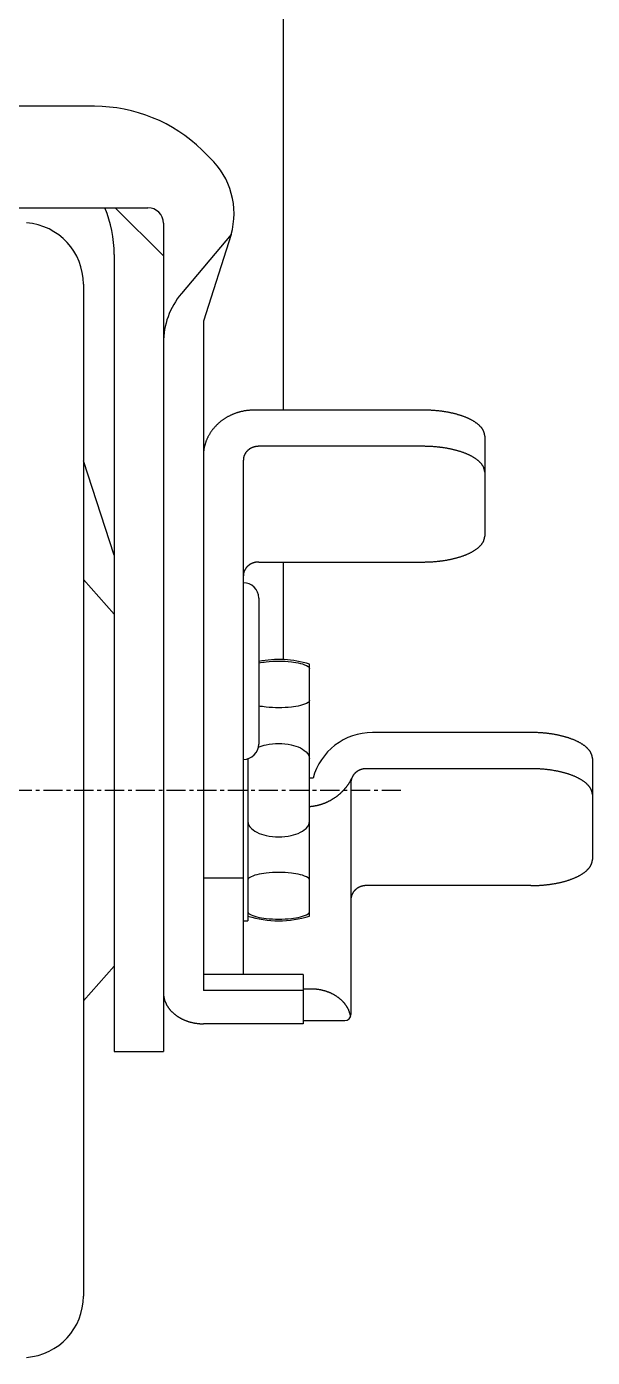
# Model space of a CAD drawing. Extents: x -2578 to -2312, y -759 to -302.
# Drawn here: x -2521.3 to -2484.5, y -587.1 to -500.5 of the extents above; entities that cross this region are included whole.
import ezdxf

# ---------------------------------------------------------------- set-up
doc = ezdxf.new("R2010")
doc.units = 0
doc.linetypes.add('CENTER', pattern=[2, 1.25, -0.25, 0.25, -0.25])
doc.layers.get('0').update_dxf_attribs({"linetype": 'CONTINUOUS'})
doc.layers.add('CENTER', color=1, linetype='CENTER')

msp = doc.modelspace()

# ---------------------------------------------------------------- linework, layer by layer
at = {"color": 7, "linetype": 'CONTINUOUS'}
for p, q in [((-2504.632, -499.369), (-2504.632, -525.498)), ((-2516.907, -505.729), (-2522.442, -505.729)), ((-2509.917, -508.577), (-2509.39, -509.093)), ((-2546.332, -512.329), (-2513.432, -512.329)), ((-2512.432, -515.46), (-2515.563, -512.329)), ((-2512.432, -513.329), (-2512.432, -567.229)), ((-2508.024, -514.075), (-2511.256, -517.914)), ((-2508.024, -514.075), (-2509.832, -519.716)), ((-2515.632, -515.369), (-2515.632, -567.229)), ((-2517.632, -517.304), (-2517.632, -583.154)), ((-2509.832, -519.716), (-2509.832, -563.273)), ((-2495.532, -525.498), (-2506.532, -525.498)), ((-2491.532, -527.189), (-2491.532, -533.693)), ((-2495.532, -527.855), (-2506.232, -527.855)), ((-2515.632, -534.948), (-2517.632, -528.809)), ((-2507.232, -528.761), (-2507.232, -562.229)), ((-2506.232, -535.384), (-2495.532, -535.384)), ((-2504.632, -535.384), (-2504.632, -541.735)), ((-2517.632, -536.529), (-2515.632, -538.779)), ((-2506.232, -537.729), (-2506.232, -547.229)), ((-2502.932, -558.429), (-2502.932, -542.029)), ((-2488.532, -546.477), (-2498.832, -546.477)), ((-2484.532, -548.167), (-2484.532, -554.75)), ((-2506.932, -548.183), (-2506.932, -558.729)), ((-2488.532, -548.833), (-2499.232, -548.833)), ((-2502.699, -549.453), (-2502.932, -549.453)), ((-2500.232, -549.739), (-2500.232, -564.829)), ((-2509.832, -555.939), (-2507.232, -555.939)), ((-2488.532, -556.44), (-2499.232, -556.44)), ((-2507.232, -558.729), (-2506.932, -558.729)), ((-2517.632, -563.929), (-2515.632, -561.679)), ((-2503.332, -562.229), (-2509.832, -562.229)), ((-2503.332, -562.229), (-2503.332, -565.433)), ((-2503.332, -563.273), (-2509.832, -563.273)), ((-2502.832, -563.17), (-2503.332, -563.17)), ((-2503.332, -565.433), (-2509.832, -565.433)), ((-2503.332, -565.229), (-2500.632, -565.229)), ((-2515.632, -567.229), (-2512.432, -567.229))]:
    msp.add_line(p, q, dxfattribs=at)
for points in [[(-2506.232, -541.953, -0.028148), (-2505.755, -541.877, -0.025435), (-2504.932, -541.835, -0.025435), (-2504.108, -541.877, -0.034987), (-2503.518, -541.98, -0.0739), (-2503.012, -542.187, -0.264449), (-2502.932, -542.328)], [(-2502.932, -544.377, -0.264449), (-2503.012, -544.518, -0.0739), (-2503.518, -544.725, -0.034987), (-2504.108, -544.828, -0.025435), (-2504.932, -544.87, -0.025435), (-2505.755, -544.828, -0.028148), (-2506.232, -544.752, -0.028148)], [(-2506.254, -547.44, -0.054071), (-2505.741, -547.276, -0.050387), (-2504.932, -547.195, -0.050387), (-2504.122, -547.276, -0.064221), (-2503.518, -547.483, -0.103862), (-2503.053, -547.847, -0.176531), (-2502.932, -548.18)], [(-2506.932, -552.277, 0.176531), (-2506.811, -552.61, 0.103862), (-2506.346, -552.974, 0.064221), (-2505.741, -553.181, 0.050387), (-2504.932, -553.263, 0.050387), (-2504.122, -553.181, 0.064221), (-2503.518, -552.974, 0.103862), (-2503.053, -552.61, 0.176531), (-2502.932, -552.277, 0.176531)], [(-2502.932, -556.081, 0.264449), (-2503.012, -555.94, 0.0739), (-2503.518, -555.732, 0.034987), (-2504.108, -555.63, 0.025435), (-2504.932, -555.588, 0.025435), (-2505.755, -555.63, 0.034987), (-2506.346, -555.732, 0.0739), (-2506.852, -555.94, 0.264449), (-2506.932, -556.081, 0.264449)], [(-2506.932, -558.129, 0.264449), (-2506.852, -558.27, 0.0739), (-2506.346, -558.478, 0.034987), (-2505.755, -558.58, 0.025435), (-2504.932, -558.622, 0.025435), (-2504.108, -558.58, 0.034987), (-2503.518, -558.478, 0.0739), (-2503.012, -558.27, 0.264449), (-2502.932, -558.129, 0.264449)]]:
    msp.add_lwpolyline(points, format="xyb", dxfattribs=at)
for points in [[(-2506.53, -525.498, 0), (-2506.57, -525.499, 0), (-2506.61, -525.499, 0), (-2506.65, -525.5, 0), (-2506.69, -525.502, 0), (-2506.73, -525.504, 0), (-2506.77, -525.506, 0), (-2506.81, -525.509, 0), (-2506.86, -525.513, 0), (-2506.9, -525.517, 0), (-2506.94, -525.521, 0), (-2506.98, -525.525, 0), (-2507.02, -525.531, 0), (-2507.06, -525.536, 0), (-2507.1, -525.542, 0), (-2507.14, -525.549, 0), (-2507.18, -525.556, 0), (-2507.22, -525.563, 0), (-2507.25, -525.571, 0), (-2507.29, -525.579, 0), (-2507.33, -525.588, 0), (-2507.37, -525.597, 0), (-2507.41, -525.607, 0), (-2507.45, -525.617, 0), (-2507.49, -525.627, 0), (-2507.53, -525.638, 0), (-2507.57, -525.649, 0), (-2507.61, -525.661, 0), (-2507.64, -525.673, 0), (-2507.68, -525.686, 0), (-2507.72, -525.699, 0), (-2507.76, -525.712, 0), (-2507.79, -525.726, 0), (-2507.83, -525.74, 0), (-2507.87, -525.755, 0), (-2507.91, -525.77, 0), (-2507.94, -525.785, 0), (-2507.98, -525.801, 0), (-2508.02, -525.818, 0), (-2508.05, -525.834, 0), (-2508.09, -525.851, 0), (-2508.12, -525.869, 0), (-2508.16, -525.887, 0), (-2508.19, -525.905, 0), (-2508.23, -525.924, 0), (-2508.26, -525.943, 0), (-2508.3, -525.962, 0), (-2508.33, -525.982, 0), (-2508.37, -526.002, 0), (-2508.4, -526.023, 0), (-2508.43, -526.044, 0), (-2508.46, -526.065, 0), (-2508.5, -526.087, 0), (-2508.53, -526.109, 0), (-2508.56, -526.131, 0), (-2508.59, -526.154, 0), (-2508.63, -526.177, 0), (-2508.66, -526.201, 0), (-2508.69, -526.224, 0), (-2508.72, -526.249, 0), (-2508.75, -526.273, 0), (-2508.78, -526.298, 0), (-2508.81, -526.323, 0), (-2508.84, -526.348, 0), (-2508.87, -526.374, 0), (-2508.89, -526.4, 0), (-2508.92, -526.427, 0), (-2508.95, -526.454, 0), (-2508.98, -526.481, 0), (-2509, -526.508, 0), (-2509.03, -526.536, 0), (-2509.06, -526.564, 0), (-2509.08, -526.592, 0), (-2509.11, -526.62, 0), (-2509.13, -526.649, 0), (-2509.16, -526.678, 0), (-2509.18, -526.707, 0), (-2509.21, -526.737, 0), (-2509.23, -526.767, 0), (-2509.25, -526.797, 0), (-2509.28, -526.827, 0), (-2509.3, -526.858, 0), (-2509.32, -526.889, 0), (-2509.34, -526.92, 0), (-2509.36, -526.952, 0), (-2509.38, -526.983, 0), (-2509.4, -527.015, 0), (-2509.42, -527.047, 0), (-2509.44, -527.079, 0), (-2509.46, -527.112, 0), (-2509.48, -527.144, 0), (-2509.5, -527.177, 0), (-2509.51, -527.21, 0), (-2509.53, -527.244, 0), (-2509.55, -527.277, 0), (-2509.56, -527.311, 0), (-2509.58, -527.345, 0), (-2509.6, -527.379, 0), (-2509.61, -527.413, 0), (-2509.63, -527.447, 0), (-2509.64, -527.482, 0), (-2509.65, -527.516, 0), (-2509.67, -527.551, 0), (-2509.68, -527.586, 0), (-2509.69, -527.621, 0), (-2509.7, -527.656, 0), (-2509.71, -527.691, 0), (-2509.72, -527.727, 0), (-2509.73, -527.762, 0), (-2509.74, -527.798, 0), (-2509.75, -527.834, 0), (-2509.76, -527.87, 0), (-2509.77, -527.906, 0), (-2509.78, -527.942, 0), (-2509.78, -527.978, 0), (-2509.79, -528.014, 0), (-2509.8, -528.05, 0), (-2509.8, -528.087, 0), (-2509.81, -528.123, 0), (-2509.81, -528.159, 0), (-2509.82, -528.196, 0), (-2509.82, -528.232, 0), (-2509.82, -528.269, 0), (-2509.83, -528.306, 0), (-2509.83, -528.342, 0), (-2509.83, -528.379, 0), (-2509.83, -528.416, 0), (-2509.83, -528.452, 0), (-2509.83, -528.489, 0)], [(-2491.53, -527.189, 0), (-2491.53, -527.168, 0), (-2491.53, -527.147, 0), (-2491.53, -527.127, 0), (-2491.54, -527.106, 0), (-2491.54, -527.085, 0), (-2491.54, -527.064, 0), (-2491.55, -527.044, 0), (-2491.55, -527.023, 0), (-2491.56, -527.002, 0), (-2491.56, -526.982, 0), (-2491.57, -526.961, 0), (-2491.58, -526.941, 0), (-2491.58, -526.92, 0), (-2491.59, -526.9, 0), (-2491.6, -526.879, 0), (-2491.61, -526.859, 0), (-2491.62, -526.839, 0), (-2491.63, -526.818, 0), (-2491.64, -526.798, 0), (-2491.65, -526.778, 0), (-2491.66, -526.758, 0), (-2491.68, -526.738, 0), (-2491.69, -526.718, 0), (-2491.7, -526.698, 0), (-2491.72, -526.678, 0), (-2491.73, -526.658, 0), (-2491.75, -526.639, 0), (-2491.77, -526.619, 0), (-2491.78, -526.6, 0), (-2491.8, -526.58, 0), (-2491.82, -526.561, 0), (-2491.84, -526.542, 0), (-2491.86, -526.523, 0), (-2491.87, -526.504, 0), (-2491.9, -526.485, 0), (-2491.92, -526.466, 0), (-2491.94, -526.447, 0), (-2491.96, -526.429, 0), (-2491.98, -526.41, 0), (-2492, -526.392, 0), (-2492.03, -526.374, 0), (-2492.05, -526.356, 0), (-2492.08, -526.338, 0), (-2492.1, -526.32, 0), (-2492.13, -526.302, 0), (-2492.15, -526.284, 0), (-2492.18, -526.267, 0), (-2492.21, -526.25, 0), (-2492.23, -526.232, 0), (-2492.26, -526.215, 0), (-2492.29, -526.198, 0), (-2492.32, -526.182, 0), (-2492.35, -526.165, 0), (-2492.38, -526.149, 0), (-2492.41, -526.132, 0), (-2492.44, -526.116, 0), (-2492.47, -526.1, 0), (-2492.5, -526.085, 0), (-2492.54, -526.069, 0), (-2492.57, -526.054, 0), (-2492.6, -526.038, 0), (-2492.63, -526.023, 0), (-2492.67, -526.008, 0), (-2492.7, -525.993, 0), (-2492.74, -525.979, 0), (-2492.77, -525.964, 0), (-2492.81, -525.95, 0), (-2492.85, -525.936, 0), (-2492.88, -525.922, 0), (-2492.92, -525.909, 0), (-2492.96, -525.895, 0), (-2492.99, -525.882, 0), (-2493.03, -525.869, 0), (-2493.07, -525.856, 0), (-2493.11, -525.843, 0), (-2493.15, -525.831, 0), (-2493.19, -525.819, 0), (-2493.23, -525.807, 0), (-2493.27, -525.795, 0), (-2493.31, -525.783, 0), (-2493.35, -525.772, 0), (-2493.39, -525.761, 0), (-2493.43, -525.75, 0), (-2493.48, -525.739, 0), (-2493.52, -525.728, 0), (-2493.56, -525.718, 0), (-2493.6, -525.708, 0), (-2493.65, -525.698, 0), (-2493.69, -525.688, 0), (-2493.73, -525.679, 0), (-2493.78, -525.67, 0), (-2493.82, -525.661, 0), (-2493.87, -525.652, 0), (-2493.91, -525.643, 0), (-2493.96, -525.635, 0), (-2494, -525.627, 0), (-2494.05, -525.619, 0), (-2494.09, -525.612, 0), (-2494.14, -525.604, 0), (-2494.18, -525.597, 0), (-2494.23, -525.59, 0), (-2494.28, -525.584, 0), (-2494.32, -525.577, 0), (-2494.37, -525.571, 0), (-2494.42, -525.565, 0), (-2494.46, -525.56, 0), (-2494.51, -525.554, 0), (-2494.56, -525.549, 0), (-2494.61, -525.544, 0), (-2494.66, -525.539, 0), (-2494.7, -525.535, 0), (-2494.75, -525.531, 0), (-2494.8, -525.527, 0), (-2494.85, -525.523, 0), (-2494.9, -525.52, 0), (-2494.94, -525.517, 0), (-2494.99, -525.514, 0), (-2495.04, -525.511, 0), (-2495.09, -525.509, 0), (-2495.14, -525.506, 0), (-2495.19, -525.505, 0), (-2495.24, -525.503, 0), (-2495.29, -525.501, 0), (-2495.34, -525.5, 0), (-2495.38, -525.499, 0), (-2495.43, -525.499, 0), (-2495.48, -525.498, 0), (-2495.53, -525.498, 0)], [(-2506.23, -527.855, 0), (-2506.24, -527.855, 0), (-2506.26, -527.855, 0), (-2506.27, -527.855, 0), (-2506.28, -527.856, 0), (-2506.29, -527.856, 0), (-2506.31, -527.857, 0), (-2506.32, -527.858, 0), (-2506.33, -527.859, 0), (-2506.34, -527.86, 0), (-2506.35, -527.862, 0), (-2506.37, -527.863, 0), (-2506.38, -527.864, 0), (-2506.39, -527.866, 0), (-2506.4, -527.868, 0), (-2506.41, -527.87, 0), (-2506.43, -527.872, 0), (-2506.44, -527.874, 0), (-2506.45, -527.877, 0), (-2506.46, -527.879, 0), (-2506.47, -527.882, 0), (-2506.49, -527.885, 0), (-2506.5, -527.888, 0), (-2506.51, -527.891, 0), (-2506.52, -527.894, 0), (-2506.53, -527.897, 0), (-2506.55, -527.9, 0), (-2506.56, -527.904, 0), (-2506.57, -527.908, 0), (-2506.58, -527.911, 0), (-2506.59, -527.915, 0), (-2506.6, -527.919, 0), (-2506.61, -527.924, 0), (-2506.63, -527.928, 0), (-2506.64, -527.932, 0), (-2506.65, -527.937, 0), (-2506.66, -527.942, 0), (-2506.67, -527.947, 0), (-2506.68, -527.951, 0), (-2506.69, -527.957, 0), (-2506.7, -527.962, 0), (-2506.71, -527.967, 0), (-2506.72, -527.972, 0), (-2506.74, -527.978, 0), (-2506.75, -527.984, 0), (-2506.76, -527.989, 0), (-2506.77, -527.995, 0), (-2506.78, -528.001, 0), (-2506.79, -528.007, 0), (-2506.8, -528.014, 0), (-2506.81, -528.02, 0), (-2506.82, -528.026, 0), (-2506.83, -528.033, 0), (-2506.84, -528.04, 0), (-2506.85, -528.047, 0), (-2506.86, -528.053, 0), (-2506.87, -528.06, 0), (-2506.88, -528.068, 0), (-2506.88, -528.075, 0), (-2506.89, -528.082, 0), (-2506.9, -528.089, 0), (-2506.91, -528.097, 0), (-2506.92, -528.105, 0), (-2506.93, -528.112, 0), (-2506.94, -528.12, 0), (-2506.95, -528.128, 0), (-2506.96, -528.136, 0), (-2506.96, -528.144, 0), (-2506.97, -528.152, 0), (-2506.98, -528.161, 0), (-2506.99, -528.169, 0), (-2507, -528.177, 0), (-2507, -528.186, 0), (-2507.01, -528.195, 0), (-2507.02, -528.203, 0), (-2507.03, -528.212, 0), (-2507.04, -528.221, 0), (-2507.04, -528.23, 0), (-2507.05, -528.239, 0), (-2507.06, -528.248, 0), (-2507.06, -528.257, 0), (-2507.07, -528.267, 0), (-2507.08, -528.276, 0), (-2507.08, -528.286, 0), (-2507.09, -528.295, 0), (-2507.1, -528.305, 0), (-2507.1, -528.314, 0), (-2507.11, -528.324, 0), (-2507.11, -528.334, 0), (-2507.12, -528.344, 0), (-2507.13, -528.354, 0), (-2507.13, -528.363, 0), (-2507.14, -528.373, 0), (-2507.14, -528.384, 0), (-2507.15, -528.394, 0), (-2507.15, -528.404, 0), (-2507.16, -528.414, 0), (-2507.16, -528.424, 0), (-2507.16, -528.435, 0), (-2507.17, -528.445, 0), (-2507.17, -528.456, 0), (-2507.18, -528.466, 0), (-2507.18, -528.477, 0), (-2507.19, -528.487, 0), (-2507.19, -528.498, 0), (-2507.19, -528.509, 0), (-2507.2, -528.519, 0), (-2507.2, -528.53, 0), (-2507.2, -528.541, 0), (-2507.2, -528.552, 0), (-2507.21, -528.562, 0), (-2507.21, -528.573, 0), (-2507.21, -528.584, 0), (-2507.21, -528.595, 0), (-2507.22, -528.606, 0), (-2507.22, -528.617, 0), (-2507.22, -528.628, 0), (-2507.22, -528.639, 0), (-2507.22, -528.65, 0), (-2507.23, -528.661, 0), (-2507.23, -528.672, 0), (-2507.23, -528.683, 0), (-2507.23, -528.694, 0), (-2507.23, -528.705, 0), (-2507.23, -528.717, 0), (-2507.23, -528.728, 0), (-2507.23, -528.739, 0), (-2507.23, -528.75, 0), (-2507.23, -528.761, 0)], [(-2491.53, -529.545, 0), (-2491.53, -529.524, 0), (-2491.53, -529.504, 0), (-2491.53, -529.483, 0), (-2491.54, -529.462, 0), (-2491.54, -529.442, 0), (-2491.54, -529.421, 0), (-2491.55, -529.4, 0), (-2491.55, -529.379, 0), (-2491.56, -529.359, 0), (-2491.56, -529.338, 0), (-2491.57, -529.318, 0), (-2491.58, -529.297, 0), (-2491.58, -529.277, 0), (-2491.59, -529.256, 0), (-2491.6, -529.236, 0), (-2491.61, -529.215, 0), (-2491.62, -529.195, 0), (-2491.63, -529.175, 0), (-2491.64, -529.155, 0), (-2491.65, -529.134, 0), (-2491.66, -529.114, 0), (-2491.68, -529.094, 0), (-2491.69, -529.074, 0), (-2491.7, -529.054, 0), (-2491.72, -529.035, 0), (-2491.73, -529.015, 0), (-2491.75, -528.995, 0), (-2491.77, -528.976, 0), (-2491.78, -528.956, 0), (-2491.8, -528.937, 0), (-2491.82, -528.917, 0), (-2491.84, -528.898, 0), (-2491.86, -528.879, 0), (-2491.87, -528.86, 0), (-2491.9, -528.841, 0), (-2491.92, -528.822, 0), (-2491.94, -528.804, 0), (-2491.96, -528.785, 0), (-2491.98, -528.767, 0), (-2492, -528.748, 0), (-2492.03, -528.73, 0), (-2492.05, -528.712, 0), (-2492.08, -528.694, 0), (-2492.1, -528.676, 0), (-2492.13, -528.658, 0), (-2492.15, -528.641, 0), (-2492.18, -528.623, 0), (-2492.21, -528.606, 0), (-2492.23, -528.589, 0), (-2492.26, -528.572, 0), (-2492.29, -528.555, 0), (-2492.32, -528.538, 0), (-2492.35, -528.522, 0), (-2492.38, -528.505, 0), (-2492.41, -528.489, 0), (-2492.44, -528.473, 0), (-2492.47, -528.457, 0), (-2492.5, -528.441, 0), (-2492.54, -528.425, 0), (-2492.57, -528.41, 0), (-2492.6, -528.395, 0), (-2492.63, -528.38, 0), (-2492.67, -528.365, 0), (-2492.7, -528.35, 0), (-2492.74, -528.335, 0), (-2492.77, -528.321, 0), (-2492.81, -528.307, 0), (-2492.85, -528.293, 0), (-2492.88, -528.279, 0), (-2492.92, -528.265, 0), (-2492.96, -528.252, 0), (-2492.99, -528.238, 0), (-2493.03, -528.225, 0), (-2493.07, -528.212, 0), (-2493.11, -528.2, 0), (-2493.15, -528.187, 0), (-2493.19, -528.175, 0), (-2493.23, -528.163, 0), (-2493.27, -528.151, 0), (-2493.31, -528.14, 0), (-2493.35, -528.128, 0), (-2493.39, -528.117, 0), (-2493.43, -528.106, 0), (-2493.48, -528.095, 0), (-2493.52, -528.085, 0), (-2493.56, -528.074, 0), (-2493.6, -528.064, 0), (-2493.65, -528.054, 0), (-2493.69, -528.045, 0), (-2493.73, -528.035, 0), (-2493.78, -528.026, 0), (-2493.82, -528.017, 0), (-2493.87, -528.008, 0), (-2493.91, -528, 0), (-2493.96, -527.991, 0), (-2494, -527.983, 0), (-2494.05, -527.976, 0), (-2494.09, -527.968, 0), (-2494.14, -527.961, 0), (-2494.18, -527.954, 0), (-2494.23, -527.947, 0), (-2494.28, -527.94, 0), (-2494.32, -527.934, 0), (-2494.37, -527.927, 0), (-2494.42, -527.922, 0), (-2494.46, -527.916, 0), (-2494.51, -527.911, 0), (-2494.56, -527.905, 0), (-2494.61, -527.9, 0), (-2494.66, -527.896, 0), (-2494.7, -527.891, 0), (-2494.75, -527.887, 0), (-2494.8, -527.883, 0), (-2494.85, -527.88, 0), (-2494.9, -527.876, 0), (-2494.94, -527.873, 0), (-2494.99, -527.87, 0), (-2495.04, -527.867, 0), (-2495.09, -527.865, 0), (-2495.14, -527.863, 0), (-2495.19, -527.861, 0), (-2495.24, -527.859, 0), (-2495.29, -527.858, 0), (-2495.34, -527.857, 0), (-2495.38, -527.856, 0), (-2495.43, -527.855, 0), (-2495.48, -527.855, 0), (-2495.53, -527.855, 0)], [(-2495.53, -535.384, 0), (-2495.48, -535.383, 0), (-2495.43, -535.383, 0), (-2495.38, -535.382, 0), (-2495.34, -535.382, 0), (-2495.29, -535.38, 0), (-2495.24, -535.379, 0), (-2495.19, -535.377, 0), (-2495.14, -535.375, 0), (-2495.09, -535.373, 0), (-2495.04, -535.371, 0), (-2494.99, -535.368, 0), (-2494.94, -535.365, 0), (-2494.9, -535.362, 0), (-2494.85, -535.359, 0), (-2494.8, -535.355, 0), (-2494.75, -535.351, 0), (-2494.7, -535.347, 0), (-2494.66, -535.342, 0), (-2494.61, -535.338, 0), (-2494.56, -535.333, 0), (-2494.51, -535.328, 0), (-2494.46, -535.322, 0), (-2494.42, -535.317, 0), (-2494.37, -535.311, 0), (-2494.32, -535.305, 0), (-2494.28, -535.298, 0), (-2494.23, -535.292, 0), (-2494.18, -535.285, 0), (-2494.14, -535.278, 0), (-2494.09, -535.27, 0), (-2494.05, -535.263, 0), (-2494, -535.255, 0), (-2493.96, -535.247, 0), (-2493.91, -535.239, 0), (-2493.87, -535.23, 0), (-2493.82, -535.221, 0), (-2493.78, -535.212, 0), (-2493.73, -535.203, 0), (-2493.69, -535.194, 0), (-2493.65, -535.184, 0), (-2493.6, -535.174, 0), (-2493.56, -535.164, 0), (-2493.52, -535.154, 0), (-2493.48, -535.143, 0), (-2493.43, -535.132, 0), (-2493.39, -535.121, 0), (-2493.35, -535.11, 0), (-2493.31, -535.099, 0), (-2493.27, -535.087, 0), (-2493.23, -535.075, 0), (-2493.19, -535.063, 0), (-2493.15, -535.051, 0), (-2493.11, -535.038, 0), (-2493.07, -535.026, 0), (-2493.03, -535.013, 0), (-2492.99, -535, 0), (-2492.96, -534.987, 0), (-2492.92, -534.973, 0), (-2492.88, -534.959, 0), (-2492.85, -534.946, 0), (-2492.81, -534.932, 0), (-2492.77, -534.917, 0), (-2492.74, -534.903, 0), (-2492.7, -534.888, 0), (-2492.67, -534.874, 0), (-2492.63, -534.859, 0), (-2492.6, -534.844, 0), (-2492.57, -534.828, 0), (-2492.54, -534.813, 0), (-2492.5, -534.797, 0), (-2492.47, -534.781, 0), (-2492.44, -534.765, 0), (-2492.41, -534.749, 0), (-2492.38, -534.733, 0), (-2492.35, -534.717, 0), (-2492.32, -534.7, 0), (-2492.29, -534.683, 0), (-2492.26, -534.666, 0), (-2492.23, -534.649, 0), (-2492.21, -534.632, 0), (-2492.18, -534.615, 0), (-2492.15, -534.597, 0), (-2492.13, -534.58, 0), (-2492.1, -534.562, 0), (-2492.08, -534.544, 0), (-2492.05, -534.526, 0), (-2492.03, -534.508, 0), (-2492, -534.49, 0), (-2491.98, -534.472, 0), (-2491.96, -534.453, 0), (-2491.94, -534.435, 0), (-2491.92, -534.416, 0), (-2491.9, -534.397, 0), (-2491.87, -534.378, 0), (-2491.86, -534.359, 0), (-2491.84, -534.34, 0), (-2491.82, -534.321, 0), (-2491.8, -534.301, 0), (-2491.78, -534.282, 0), (-2491.77, -534.263, 0), (-2491.75, -534.243, 0), (-2491.73, -534.223, 0), (-2491.72, -534.204, 0), (-2491.7, -534.184, 0), (-2491.69, -534.164, 0), (-2491.68, -534.144, 0), (-2491.66, -534.124, 0), (-2491.65, -534.104, 0), (-2491.64, -534.084, 0), (-2491.63, -534.063, 0), (-2491.62, -534.043, 0), (-2491.61, -534.023, 0), (-2491.6, -534.002, 0), (-2491.59, -533.982, 0), (-2491.58, -533.962, 0), (-2491.58, -533.941, 0), (-2491.57, -533.921, 0), (-2491.56, -533.9, 0), (-2491.56, -533.879, 0), (-2491.55, -533.859, 0), (-2491.55, -533.838, 0), (-2491.54, -533.817, 0), (-2491.54, -533.797, 0), (-2491.54, -533.776, 0), (-2491.53, -533.755, 0), (-2491.53, -533.735, 0), (-2491.53, -533.714, 0), (-2491.53, -533.693, 0)], [(-2506.23, -535.384, 0), (-2506.24, -535.384, 0), (-2506.26, -535.384, 0), (-2506.27, -535.384, 0), (-2506.28, -535.385, 0), (-2506.29, -535.385, 0), (-2506.31, -535.386, 0), (-2506.32, -535.387, 0), (-2506.33, -535.388, 0), (-2506.34, -535.389, 0), (-2506.35, -535.39, 0), (-2506.37, -535.392, 0), (-2506.38, -535.393, 0), (-2506.39, -535.395, 0), (-2506.4, -535.397, 0), (-2506.41, -535.399, 0), (-2506.43, -535.401, 0), (-2506.44, -535.403, 0), (-2506.45, -535.406, 0), (-2506.46, -535.408, 0), (-2506.47, -535.411, 0), (-2506.49, -535.413, 0), (-2506.5, -535.416, 0), (-2506.51, -535.419, 0), (-2506.52, -535.423, 0), (-2506.53, -535.426, 0), (-2506.55, -535.429, 0), (-2506.56, -535.433, 0), (-2506.57, -535.437, 0), (-2506.58, -535.44, 0), (-2506.59, -535.444, 0), (-2506.6, -535.448, 0), (-2506.61, -535.453, 0), (-2506.63, -535.457, 0), (-2506.64, -535.461, 0), (-2506.65, -535.466, 0), (-2506.66, -535.471, 0), (-2506.67, -535.475, 0), (-2506.68, -535.48, 0), (-2506.69, -535.485, 0), (-2506.7, -535.491, 0), (-2506.71, -535.496, 0), (-2506.72, -535.501, 0), (-2506.74, -535.507, 0), (-2506.75, -535.512, 0), (-2506.76, -535.518, 0), (-2506.77, -535.524, 0), (-2506.78, -535.53, 0), (-2506.79, -535.536, 0), (-2506.8, -535.543, 0), (-2506.81, -535.549, 0), (-2506.82, -535.555, 0), (-2506.83, -535.562, 0), (-2506.84, -535.569, 0), (-2506.85, -535.575, 0), (-2506.86, -535.582, 0), (-2506.87, -535.589, 0), (-2506.88, -535.596, 0), (-2506.88, -535.604, 0), (-2506.89, -535.611, 0), (-2506.9, -535.618, 0), (-2506.91, -535.626, 0), (-2506.92, -535.633, 0), (-2506.93, -535.641, 0), (-2506.94, -535.649, 0), (-2506.95, -535.657, 0), (-2506.96, -535.665, 0), (-2506.96, -535.673, 0), (-2506.97, -535.681, 0), (-2506.98, -535.689, 0), (-2506.99, -535.698, 0), (-2507, -535.706, 0), (-2507, -535.715, 0), (-2507.01, -535.724, 0), (-2507.02, -535.732, 0), (-2507.03, -535.741, 0), (-2507.04, -535.75, 0), (-2507.04, -535.759, 0), (-2507.05, -535.768, 0), (-2507.06, -535.777, 0), (-2507.06, -535.786, 0), (-2507.07, -535.796, 0), (-2507.08, -535.805, 0), (-2507.08, -535.814, 0), (-2507.09, -535.824, 0), (-2507.1, -535.833, 0), (-2507.1, -535.843, 0), (-2507.11, -535.853, 0), (-2507.11, -535.863, 0), (-2507.12, -535.872, 0), (-2507.13, -535.882, 0), (-2507.13, -535.892, 0), (-2507.14, -535.902, 0), (-2507.14, -535.912, 0), (-2507.15, -535.923, 0), (-2507.15, -535.933, 0), (-2507.16, -535.943, 0), (-2507.16, -535.953, 0), (-2507.16, -535.964, 0), (-2507.17, -535.974, 0), (-2507.17, -535.985, 0), (-2507.18, -535.995, 0), (-2507.18, -536.006, 0), (-2507.19, -536.016, 0), (-2507.19, -536.027, 0), (-2507.19, -536.037, 0), (-2507.2, -536.048, 0), (-2507.2, -536.059, 0), (-2507.2, -536.07, 0), (-2507.2, -536.08, 0), (-2507.21, -536.091, 0), (-2507.21, -536.102, 0), (-2507.21, -536.113, 0), (-2507.21, -536.124, 0), (-2507.22, -536.135, 0), (-2507.22, -536.146, 0), (-2507.22, -536.157, 0), (-2507.22, -536.168, 0), (-2507.22, -536.179, 0), (-2507.23, -536.19, 0), (-2507.23, -536.201, 0), (-2507.23, -536.212, 0), (-2507.23, -536.223, 0), (-2507.23, -536.234, 0), (-2507.23, -536.245, 0), (-2507.23, -536.256, 0), (-2507.23, -536.268, 0), (-2507.23, -536.279, 0), (-2507.23, -536.29, 0)], [(-2484.53, -548.167, 0), (-2484.53, -548.146, 0), (-2484.53, -548.126, 0), (-2484.53, -548.105, 0), (-2484.54, -548.084, 0), (-2484.54, -548.063, 0), (-2484.54, -548.043, 0), (-2484.55, -548.022, 0), (-2484.55, -548.001, 0), (-2484.56, -547.981, 0), (-2484.56, -547.96, 0), (-2484.57, -547.939, 0), (-2484.58, -547.919, 0), (-2484.58, -547.898, 0), (-2484.59, -547.878, 0), (-2484.6, -547.858, 0), (-2484.61, -547.837, 0), (-2484.62, -547.817, 0), (-2484.63, -547.797, 0), (-2484.64, -547.776, 0), (-2484.65, -547.756, 0), (-2484.66, -547.736, 0), (-2484.68, -547.716, 0), (-2484.69, -547.696, 0), (-2484.7, -547.676, 0), (-2484.72, -547.656, 0), (-2484.73, -547.637, 0), (-2484.75, -547.617, 0), (-2484.77, -547.597, 0), (-2484.78, -547.578, 0), (-2484.8, -547.559, 0), (-2484.82, -547.539, 0), (-2484.84, -547.52, 0), (-2484.86, -547.501, 0), (-2484.87, -547.482, 0), (-2484.9, -547.463, 0), (-2484.92, -547.444, 0), (-2484.94, -547.426, 0), (-2484.96, -547.407, 0), (-2484.98, -547.388, 0), (-2485, -547.37, 0), (-2485.03, -547.352, 0), (-2485.05, -547.334, 0), (-2485.08, -547.316, 0), (-2485.1, -547.298, 0), (-2485.13, -547.28, 0), (-2485.15, -547.263, 0), (-2485.18, -547.245, 0), (-2485.21, -547.228, 0), (-2485.23, -547.211, 0), (-2485.26, -547.194, 0), (-2485.29, -547.177, 0), (-2485.32, -547.16, 0), (-2485.35, -547.143, 0), (-2485.38, -547.127, 0), (-2485.41, -547.111, 0), (-2485.44, -547.095, 0), (-2485.47, -547.079, 0), (-2485.5, -547.063, 0), (-2485.54, -547.047, 0), (-2485.57, -547.032, 0), (-2485.6, -547.016, 0), (-2485.63, -547.001, 0), (-2485.67, -546.986, 0), (-2485.7, -546.972, 0), (-2485.74, -546.957, 0), (-2485.77, -546.943, 0), (-2485.81, -546.928, 0), (-2485.85, -546.914, 0), (-2485.88, -546.901, 0), (-2485.92, -546.887, 0), (-2485.96, -546.874, 0), (-2485.99, -546.86, 0), (-2486.03, -546.847, 0), (-2486.07, -546.834, 0), (-2486.11, -546.822, 0), (-2486.15, -546.809, 0), (-2486.19, -546.797, 0), (-2486.23, -546.785, 0), (-2486.27, -546.773, 0), (-2486.31, -546.761, 0), (-2486.35, -546.75, 0), (-2486.39, -546.739, 0), (-2486.43, -546.728, 0), (-2486.48, -546.717, 0), (-2486.52, -546.706, 0), (-2486.56, -546.696, 0), (-2486.6, -546.686, 0), (-2486.65, -546.676, 0), (-2486.69, -546.666, 0), (-2486.73, -546.657, 0), (-2486.78, -546.648, 0), (-2486.82, -546.639, 0), (-2486.87, -546.63, 0), (-2486.91, -546.622, 0), (-2486.96, -546.613, 0), (-2487, -546.605, 0), (-2487.05, -546.597, 0), (-2487.09, -546.59, 0), (-2487.14, -546.582, 0), (-2487.18, -546.575, 0), (-2487.23, -546.568, 0), (-2487.28, -546.562, 0), (-2487.32, -546.555, 0), (-2487.37, -546.549, 0), (-2487.42, -546.543, 0), (-2487.46, -546.538, 0), (-2487.51, -546.532, 0), (-2487.56, -546.527, 0), (-2487.61, -546.522, 0), (-2487.66, -546.518, 0), (-2487.7, -546.513, 0), (-2487.75, -546.509, 0), (-2487.8, -546.505, 0), (-2487.85, -546.501, 0), (-2487.9, -546.498, 0), (-2487.94, -546.495, 0), (-2487.99, -546.492, 0), (-2488.04, -546.489, 0), (-2488.09, -546.487, 0), (-2488.14, -546.485, 0), (-2488.19, -546.483, 0), (-2488.24, -546.481, 0), (-2488.29, -546.48, 0), (-2488.34, -546.479, 0), (-2488.38, -546.478, 0), (-2488.43, -546.477, 0), (-2488.48, -546.477, 0), (-2488.53, -546.477, 0)], [(-2499.23, -548.833, 0), (-2499.24, -548.833, 0), (-2499.26, -548.833, 0), (-2499.27, -548.834, 0), (-2499.28, -548.834, 0), (-2499.29, -548.835, 0), (-2499.31, -548.835, 0), (-2499.32, -548.836, 0), (-2499.33, -548.837, 0), (-2499.34, -548.838, 0), (-2499.35, -548.84, 0), (-2499.37, -548.841, 0), (-2499.38, -548.843, 0), (-2499.39, -548.844, 0), (-2499.4, -548.846, 0), (-2499.41, -548.848, 0), (-2499.43, -548.85, 0), (-2499.44, -548.853, 0), (-2499.45, -548.855, 0), (-2499.46, -548.857, 0), (-2499.47, -548.86, 0), (-2499.49, -548.863, 0), (-2499.5, -548.866, 0), (-2499.51, -548.869, 0), (-2499.52, -548.872, 0), (-2499.53, -548.875, 0), (-2499.55, -548.879, 0), (-2499.56, -548.882, 0), (-2499.57, -548.886, 0), (-2499.58, -548.89, 0), (-2499.59, -548.894, 0), (-2499.6, -548.898, 0), (-2499.61, -548.902, 0), (-2499.63, -548.906, 0), (-2499.64, -548.911, 0), (-2499.65, -548.915, 0), (-2499.66, -548.92, 0), (-2499.67, -548.925, 0), (-2499.68, -548.93, 0), (-2499.69, -548.935, 0), (-2499.7, -548.94, 0), (-2499.71, -548.945, 0), (-2499.72, -548.951, 0), (-2499.74, -548.956, 0), (-2499.75, -548.962, 0), (-2499.76, -548.968, 0), (-2499.77, -548.974, 0), (-2499.78, -548.98, 0), (-2499.79, -548.986, 0), (-2499.8, -548.992, 0), (-2499.81, -548.998, 0), (-2499.82, -549.005, 0), (-2499.83, -549.011, 0), (-2499.84, -549.018, 0), (-2499.85, -549.025, 0), (-2499.86, -549.032, 0), (-2499.87, -549.039, 0), (-2499.88, -549.046, 0), (-2499.88, -549.053, 0), (-2499.89, -549.06, 0), (-2499.9, -549.068, 0), (-2499.91, -549.075, 0), (-2499.92, -549.083, 0), (-2499.93, -549.091, 0), (-2499.94, -549.098, 0), (-2499.95, -549.106, 0), (-2499.96, -549.114, 0), (-2499.96, -549.122, 0), (-2499.97, -549.131, 0), (-2499.98, -549.139, 0), (-2499.99, -549.147, 0), (-2500, -549.156, 0), (-2500, -549.164, 0), (-2500.01, -549.173, 0), (-2500.02, -549.182, 0), (-2500.03, -549.19, 0), (-2500.04, -549.199, 0), (-2500.04, -549.208, 0), (-2500.05, -549.217, 0), (-2500.06, -549.227, 0), (-2500.06, -549.236, 0), (-2500.07, -549.245, 0), (-2500.08, -549.254, 0), (-2500.08, -549.264, 0), (-2500.09, -549.273, 0), (-2500.1, -549.283, 0), (-2500.1, -549.293, 0), (-2500.11, -549.302, 0), (-2500.11, -549.312, 0), (-2500.12, -549.322, 0), (-2500.13, -549.332, 0), (-2500.13, -549.342, 0), (-2500.14, -549.352, 0), (-2500.14, -549.362, 0), (-2500.15, -549.372, 0), (-2500.15, -549.382, 0), (-2500.16, -549.392, 0), (-2500.16, -549.403, 0), (-2500.16, -549.413, 0), (-2500.17, -549.423, 0), (-2500.17, -549.434, 0), (-2500.18, -549.444, 0), (-2500.18, -549.455, 0), (-2500.19, -549.466, 0), (-2500.19, -549.476, 0), (-2500.19, -549.487, 0), (-2500.2, -549.498, 0), (-2500.2, -549.508, 0), (-2500.2, -549.519, 0), (-2500.2, -549.53, 0), (-2500.21, -549.541, 0), (-2500.21, -549.552, 0), (-2500.21, -549.562, 0), (-2500.21, -549.573, 0), (-2500.22, -549.584, 0), (-2500.22, -549.595, 0), (-2500.22, -549.606, 0), (-2500.22, -549.617, 0), (-2500.22, -549.628, 0), (-2500.23, -549.639, 0), (-2500.23, -549.65, 0), (-2500.23, -549.661, 0), (-2500.23, -549.673, 0), (-2500.23, -549.684, 0), (-2500.23, -549.695, 0), (-2500.23, -549.706, 0), (-2500.23, -549.717, 0), (-2500.23, -549.728, 0), (-2500.23, -549.739, 0)], [(-2484.53, -550.523, 0), (-2484.53, -550.503, 0), (-2484.53, -550.482, 0), (-2484.53, -550.461, 0), (-2484.54, -550.44, 0), (-2484.54, -550.42, 0), (-2484.54, -550.399, 0), (-2484.55, -550.378, 0), (-2484.55, -550.358, 0), (-2484.56, -550.337, 0), (-2484.56, -550.316, 0), (-2484.57, -550.296, 0), (-2484.58, -550.275, 0), (-2484.58, -550.255, 0), (-2484.59, -550.234, 0), (-2484.6, -550.214, 0), (-2484.61, -550.194, 0), (-2484.62, -550.173, 0), (-2484.63, -550.153, 0), (-2484.64, -550.133, 0), (-2484.65, -550.113, 0), (-2484.66, -550.093, 0), (-2484.68, -550.073, 0), (-2484.69, -550.053, 0), (-2484.7, -550.033, 0), (-2484.72, -550.013, 0), (-2484.73, -549.993, 0), (-2484.75, -549.973, 0), (-2484.77, -549.954, 0), (-2484.78, -549.934, 0), (-2484.8, -549.915, 0), (-2484.82, -549.896, 0), (-2484.84, -549.876, 0), (-2484.86, -549.857, 0), (-2484.87, -549.838, 0), (-2484.9, -549.819, 0), (-2484.92, -549.801, 0), (-2484.94, -549.782, 0), (-2484.96, -549.763, 0), (-2484.98, -549.745, 0), (-2485, -549.727, 0), (-2485.03, -549.708, 0), (-2485.05, -549.69, 0), (-2485.08, -549.672, 0), (-2485.1, -549.654, 0), (-2485.13, -549.637, 0), (-2485.15, -549.619, 0), (-2485.18, -549.602, 0), (-2485.21, -549.584, 0), (-2485.23, -549.567, 0), (-2485.26, -549.55, 0), (-2485.29, -549.533, 0), (-2485.32, -549.516, 0), (-2485.35, -549.5, 0), (-2485.38, -549.483, 0), (-2485.41, -549.467, 0), (-2485.44, -549.451, 0), (-2485.47, -549.435, 0), (-2485.5, -549.419, 0), (-2485.54, -549.404, 0), (-2485.57, -549.388, 0), (-2485.6, -549.373, 0), (-2485.63, -549.358, 0), (-2485.67, -549.343, 0), (-2485.7, -549.328, 0), (-2485.74, -549.313, 0), (-2485.77, -549.299, 0), (-2485.81, -549.285, 0), (-2485.85, -549.271, 0), (-2485.88, -549.257, 0), (-2485.92, -549.243, 0), (-2485.96, -549.23, 0), (-2485.99, -549.217, 0), (-2486.03, -549.204, 0), (-2486.07, -549.191, 0), (-2486.11, -549.178, 0), (-2486.15, -549.166, 0), (-2486.19, -549.153, 0), (-2486.23, -549.141, 0), (-2486.27, -549.129, 0), (-2486.31, -549.118, 0), (-2486.35, -549.106, 0), (-2486.39, -549.095, 0), (-2486.43, -549.084, 0), (-2486.48, -549.073, 0), (-2486.52, -549.063, 0), (-2486.56, -549.053, 0), (-2486.6, -549.042, 0), (-2486.65, -549.033, 0), (-2486.69, -549.023, 0), (-2486.73, -549.013, 0), (-2486.78, -549.004, 0), (-2486.82, -548.995, 0), (-2486.87, -548.986, 0), (-2486.91, -548.978, 0), (-2486.96, -548.97, 0), (-2487, -548.962, 0), (-2487.05, -548.954, 0), (-2487.09, -548.946, 0), (-2487.14, -548.939, 0), (-2487.18, -548.932, 0), (-2487.23, -548.925, 0), (-2487.28, -548.918, 0), (-2487.32, -548.912, 0), (-2487.37, -548.906, 0), (-2487.42, -548.9, 0), (-2487.46, -548.894, 0), (-2487.51, -548.889, 0), (-2487.56, -548.884, 0), (-2487.61, -548.879, 0), (-2487.66, -548.874, 0), (-2487.7, -548.87, 0), (-2487.75, -548.865, 0), (-2487.8, -548.861, 0), (-2487.85, -548.858, 0), (-2487.9, -548.854, 0), (-2487.94, -548.851, 0), (-2487.99, -548.848, 0), (-2488.04, -548.846, 0), (-2488.09, -548.843, 0), (-2488.14, -548.841, 0), (-2488.19, -548.839, 0), (-2488.24, -548.838, 0), (-2488.29, -548.836, 0), (-2488.34, -548.835, 0), (-2488.38, -548.834, 0), (-2488.43, -548.833, 0), (-2488.48, -548.833, 0), (-2488.53, -548.833, 0)], [(-2502.93, -551.288, 0), (-2502.91, -551.287, 0), (-2502.88, -551.285, 0), (-2502.85, -551.283, 0), (-2502.83, -551.28, 0), (-2502.8, -551.278, 0), (-2502.77, -551.275, 0), (-2502.75, -551.272, 0), (-2502.72, -551.269, 0), (-2502.7, -551.265, 0), (-2502.67, -551.261, 0), (-2502.64, -551.257, 0), (-2502.62, -551.253, 0), (-2502.59, -551.249, 0), (-2502.56, -551.244, 0), (-2502.54, -551.239, 0), (-2502.51, -551.234, 0), (-2502.49, -551.229, 0), (-2502.46, -551.223, 0), (-2502.43, -551.218, 0), (-2502.41, -551.212, 0), (-2502.38, -551.205, 0), (-2502.35, -551.199, 0), (-2502.33, -551.192, 0), (-2502.3, -551.185, 0), (-2502.28, -551.178, 0), (-2502.25, -551.171, 0), (-2502.22, -551.163, 0), (-2502.2, -551.156, 0), (-2502.17, -551.148, 0), (-2502.15, -551.14, 0), (-2502.12, -551.131, 0), (-2502.1, -551.123, 0), (-2502.07, -551.114, 0), (-2502.04, -551.105, 0), (-2502.02, -551.095, 0), (-2501.99, -551.086, 0), (-2501.97, -551.076, 0), (-2501.94, -551.066, 0), (-2501.92, -551.056, 0), (-2501.89, -551.046, 0), (-2501.87, -551.035, 0), (-2501.84, -551.025, 0), (-2501.82, -551.014, 0), (-2501.79, -551.002, 0), (-2501.77, -550.991, 0), (-2501.74, -550.98, 0), (-2501.72, -550.968, 0), (-2501.69, -550.956, 0), (-2501.67, -550.944, 0), (-2501.64, -550.931, 0), (-2501.62, -550.919, 0), (-2501.59, -550.906, 0), (-2501.57, -550.893, 0), (-2501.55, -550.88, 0), (-2501.52, -550.867, 0), (-2501.5, -550.853, 0), (-2501.48, -550.839, 0), (-2501.45, -550.825, 0), (-2501.43, -550.811, 0), (-2501.4, -550.797, 0), (-2501.38, -550.783, 0), (-2501.36, -550.768, 0), (-2501.34, -550.753, 0), (-2501.31, -550.738, 0), (-2501.29, -550.723, 0), (-2501.27, -550.707, 0), (-2501.24, -550.692, 0), (-2501.22, -550.676, 0), (-2501.2, -550.66, 0), (-2501.18, -550.644, 0), (-2501.16, -550.628, 0), (-2501.13, -550.611, 0), (-2501.11, -550.595, 0), (-2501.09, -550.578, 0), (-2501.07, -550.561, 0), (-2501.05, -550.544, 0), (-2501.03, -550.527, 0), (-2501.01, -550.51, 0), (-2500.98, -550.492, 0), (-2500.96, -550.474, 0), (-2500.94, -550.456, 0), (-2500.92, -550.438, 0), (-2500.9, -550.42, 0), (-2500.88, -550.402, 0), (-2500.86, -550.383, 0), (-2500.84, -550.365, 0), (-2500.82, -550.346, 0), (-2500.8, -550.327, 0), (-2500.79, -550.308, 0), (-2500.77, -550.289, 0), (-2500.75, -550.269, 0), (-2500.73, -550.25, 0), (-2500.71, -550.23, 0), (-2500.69, -550.211, 0), (-2500.67, -550.191, 0), (-2500.66, -550.171, 0), (-2500.64, -550.15, 0), (-2500.62, -550.13, 0), (-2500.6, -550.11, 0), (-2500.59, -550.089, 0), (-2500.57, -550.069, 0), (-2500.55, -550.048, 0), (-2500.54, -550.027, 0), (-2500.52, -550.006, 0), (-2500.5, -549.985, 0), (-2500.49, -549.964, 0), (-2500.47, -549.942, 0), (-2500.46, -549.921, 0), (-2500.44, -549.899, 0), (-2500.43, -549.878, 0), (-2500.41, -549.856, 0), (-2500.4, -549.834, 0), (-2500.38, -549.812, 0), (-2500.37, -549.79, 0), (-2500.35, -549.768, 0), (-2500.34, -549.746, 0), (-2500.32, -549.724, 0), (-2500.31, -549.701, 0), (-2500.3, -549.679, 0), (-2500.28, -549.656, 0), (-2500.27, -549.634, 0), (-2500.26, -549.611, 0), (-2500.25, -549.588, 0), (-2500.23, -549.565, 0), (-2500.22, -549.542, 0), (-2500.21, -549.519, 0), (-2500.2, -549.496, 0), (-2500.19, -549.473, 0)], [(-2488.53, -556.44, 0), (-2488.48, -556.44, 0), (-2488.43, -556.44, 0), (-2488.38, -556.439, 0), (-2488.34, -556.438, 0), (-2488.29, -556.437, 0), (-2488.24, -556.435, 0), (-2488.19, -556.434, 0), (-2488.14, -556.432, 0), (-2488.09, -556.43, 0), (-2488.04, -556.427, 0), (-2487.99, -556.425, 0), (-2487.94, -556.422, 0), (-2487.9, -556.419, 0), (-2487.85, -556.415, 0), (-2487.8, -556.411, 0), (-2487.75, -556.408, 0), (-2487.7, -556.403, 0), (-2487.66, -556.399, 0), (-2487.61, -556.394, 0), (-2487.56, -556.389, 0), (-2487.51, -556.384, 0), (-2487.46, -556.379, 0), (-2487.42, -556.373, 0), (-2487.37, -556.367, 0), (-2487.32, -556.361, 0), (-2487.28, -556.355, 0), (-2487.23, -556.348, 0), (-2487.18, -556.341, 0), (-2487.14, -556.334, 0), (-2487.09, -556.327, 0), (-2487.05, -556.319, 0), (-2487, -556.311, 0), (-2486.96, -556.303, 0), (-2486.91, -556.295, 0), (-2486.87, -556.287, 0), (-2486.82, -556.278, 0), (-2486.78, -556.269, 0), (-2486.73, -556.26, 0), (-2486.69, -556.25, 0), (-2486.65, -556.24, 0), (-2486.6, -556.231, 0), (-2486.56, -556.22, 0), (-2486.52, -556.21, 0), (-2486.48, -556.2, 0), (-2486.43, -556.189, 0), (-2486.39, -556.178, 0), (-2486.35, -556.167, 0), (-2486.31, -556.155, 0), (-2486.27, -556.144, 0), (-2486.23, -556.132, 0), (-2486.19, -556.12, 0), (-2486.15, -556.107, 0), (-2486.11, -556.095, 0), (-2486.07, -556.082, 0), (-2486.03, -556.069, 0), (-2485.99, -556.056, 0), (-2485.96, -556.043, 0), (-2485.92, -556.03, 0), (-2485.88, -556.016, 0), (-2485.85, -556.002, 0), (-2485.81, -555.988, 0), (-2485.77, -555.974, 0), (-2485.74, -555.96, 0), (-2485.7, -555.945, 0), (-2485.67, -555.93, 0), (-2485.63, -555.915, 0), (-2485.6, -555.9, 0), (-2485.57, -555.885, 0), (-2485.54, -555.869, 0), (-2485.5, -555.854, 0), (-2485.47, -555.838, 0), (-2485.44, -555.822, 0), (-2485.41, -555.806, 0), (-2485.38, -555.79, 0), (-2485.35, -555.773, 0), (-2485.32, -555.757, 0), (-2485.29, -555.74, 0), (-2485.26, -555.723, 0), (-2485.23, -555.706, 0), (-2485.21, -555.689, 0), (-2485.18, -555.671, 0), (-2485.15, -555.654, 0), (-2485.13, -555.636, 0), (-2485.1, -555.619, 0), (-2485.08, -555.601, 0), (-2485.05, -555.583, 0), (-2485.03, -555.565, 0), (-2485, -555.546, 0), (-2484.98, -555.528, 0), (-2484.96, -555.51, 0), (-2484.94, -555.491, 0), (-2484.92, -555.472, 0), (-2484.9, -555.454, 0), (-2484.87, -555.435, 0), (-2484.86, -555.416, 0), (-2484.84, -555.396, 0), (-2484.82, -555.377, 0), (-2484.8, -555.358, 0), (-2484.78, -555.339, 0), (-2484.77, -555.319, 0), (-2484.75, -555.3, 0), (-2484.73, -555.28, 0), (-2484.72, -555.26, 0), (-2484.7, -555.24, 0), (-2484.69, -555.22, 0), (-2484.68, -555.2, 0), (-2484.66, -555.18, 0), (-2484.65, -555.16, 0), (-2484.64, -555.14, 0), (-2484.63, -555.12, 0), (-2484.62, -555.1, 0), (-2484.61, -555.079, 0), (-2484.6, -555.059, 0), (-2484.59, -555.039, 0), (-2484.58, -555.018, 0), (-2484.58, -554.998, 0), (-2484.57, -554.977, 0), (-2484.56, -554.957, 0), (-2484.56, -554.936, 0), (-2484.55, -554.915, 0), (-2484.55, -554.895, 0), (-2484.54, -554.874, 0), (-2484.54, -554.853, 0), (-2484.54, -554.833, 0), (-2484.53, -554.812, 0), (-2484.53, -554.791, 0), (-2484.53, -554.77, 0), (-2484.53, -554.75, 0)], [(-2499.23, -556.44, 0), (-2499.24, -556.44, 0), (-2499.26, -556.44, 0), (-2499.27, -556.441, 0), (-2499.28, -556.441, 0), (-2499.29, -556.442, 0), (-2499.31, -556.443, 0), (-2499.32, -556.443, 0), (-2499.33, -556.444, 0), (-2499.34, -556.446, 0), (-2499.35, -556.447, 0), (-2499.37, -556.448, 0), (-2499.38, -556.45, 0), (-2499.39, -556.452, 0), (-2499.4, -556.453, 0), (-2499.41, -556.455, 0), (-2499.43, -556.458, 0), (-2499.44, -556.46, 0), (-2499.45, -556.462, 0), (-2499.46, -556.465, 0), (-2499.47, -556.467, 0), (-2499.49, -556.47, 0), (-2499.5, -556.473, 0), (-2499.51, -556.476, 0), (-2499.52, -556.479, 0), (-2499.53, -556.483, 0), (-2499.55, -556.486, 0), (-2499.56, -556.49, 0), (-2499.57, -556.493, 0), (-2499.58, -556.497, 0), (-2499.59, -556.501, 0), (-2499.6, -556.505, 0), (-2499.61, -556.509, 0), (-2499.63, -556.514, 0), (-2499.64, -556.518, 0), (-2499.65, -556.523, 0), (-2499.66, -556.528, 0), (-2499.67, -556.532, 0), (-2499.68, -556.537, 0), (-2499.69, -556.543, 0), (-2499.7, -556.548, 0), (-2499.71, -556.553, 0), (-2499.72, -556.559, 0), (-2499.74, -556.564, 0), (-2499.75, -556.57, 0), (-2499.76, -556.576, 0), (-2499.77, -556.582, 0), (-2499.78, -556.588, 0), (-2499.79, -556.594, 0), (-2499.8, -556.6, 0), (-2499.81, -556.606, 0), (-2499.82, -556.613, 0), (-2499.83, -556.62, 0), (-2499.84, -556.626, 0), (-2499.85, -556.633, 0), (-2499.86, -556.64, 0), (-2499.87, -556.647, 0), (-2499.88, -556.654, 0), (-2499.88, -556.662, 0), (-2499.89, -556.669, 0), (-2499.9, -556.676, 0), (-2499.91, -556.684, 0), (-2499.92, -556.692, 0), (-2499.93, -556.699, 0), (-2499.94, -556.707, 0), (-2499.95, -556.715, 0), (-2499.96, -556.723, 0), (-2499.96, -556.731, 0), (-2499.97, -556.74, 0), (-2499.98, -556.748, 0), (-2499.99, -556.756, 0), (-2500, -556.765, 0), (-2500, -556.774, 0), (-2500.01, -556.782, 0), (-2500.02, -556.791, 0), (-2500.03, -556.8, 0), (-2500.04, -556.809, 0), (-2500.04, -556.818, 0), (-2500.05, -556.827, 0), (-2500.06, -556.836, 0), (-2500.06, -556.845, 0), (-2500.07, -556.855, 0), (-2500.08, -556.864, 0), (-2500.08, -556.874, 0), (-2500.09, -556.883, 0), (-2500.1, -556.893, 0), (-2500.1, -556.903, 0), (-2500.11, -556.912, 0), (-2500.11, -556.922, 0), (-2500.12, -556.932, 0), (-2500.13, -556.942, 0), (-2500.13, -556.952, 0), (-2500.14, -556.962, 0), (-2500.14, -556.972, 0), (-2500.15, -556.983, 0), (-2500.15, -556.993, 0), (-2500.16, -557.003, 0), (-2500.16, -557.014, 0), (-2500.16, -557.024, 0), (-2500.17, -557.034, 0), (-2500.17, -557.045, 0), (-2500.18, -557.055, 0), (-2500.18, -557.066, 0), (-2500.19, -557.077, 0), (-2500.19, -557.087, 0), (-2500.19, -557.098, 0), (-2500.2, -557.109, 0), (-2500.2, -557.12, 0), (-2500.2, -557.131, 0), (-2500.2, -557.141, 0), (-2500.21, -557.152, 0), (-2500.21, -557.163, 0), (-2500.21, -557.174, 0), (-2500.21, -557.185, 0), (-2500.22, -557.196, 0), (-2500.22, -557.207, 0), (-2500.22, -557.218, 0), (-2500.22, -557.229, 0), (-2500.22, -557.241, 0), (-2500.23, -557.252, 0), (-2500.23, -557.263, 0), (-2500.23, -557.274, 0), (-2500.23, -557.285, 0), (-2500.23, -557.296, 0), (-2500.23, -557.307, 0), (-2500.23, -557.319, 0), (-2500.23, -557.33, 0), (-2500.23, -557.341, 0), (-2500.23, -557.352, 0)], [(-2512.43, -563.387, 0), (-2512.43, -563.412, 0), (-2512.43, -563.437, 0), (-2512.43, -563.462, 0), (-2512.43, -563.487, 0), (-2512.43, -563.512, 0), (-2512.42, -563.537, 0), (-2512.42, -563.563, 0), (-2512.42, -563.588, 0), (-2512.42, -563.613, 0), (-2512.41, -563.637, 0), (-2512.41, -563.662, 0), (-2512.4, -563.687, 0), (-2512.4, -563.712, 0), (-2512.39, -563.737, 0), (-2512.39, -563.762, 0), (-2512.38, -563.786, 0), (-2512.38, -563.811, 0), (-2512.37, -563.835, 0), (-2512.36, -563.86, 0), (-2512.35, -563.884, 0), (-2512.35, -563.909, 0), (-2512.34, -563.933, 0), (-2512.33, -563.957, 0), (-2512.32, -563.981, 0), (-2512.31, -564.005, 0), (-2512.3, -564.029, 0), (-2512.29, -564.053, 0), (-2512.28, -564.076, 0), (-2512.27, -564.1, 0), (-2512.26, -564.123, 0), (-2512.25, -564.147, 0), (-2512.23, -564.17, 0), (-2512.22, -564.193, 0), (-2512.21, -564.216, 0), (-2512.2, -564.239, 0), (-2512.18, -564.262, 0), (-2512.17, -564.285, 0), (-2512.15, -564.307, 0), (-2512.14, -564.329, 0), (-2512.12, -564.352, 0), (-2512.11, -564.374, 0), (-2512.09, -564.396, 0), (-2512.08, -564.417, 0), (-2512.06, -564.439, 0), (-2512.05, -564.461, 0), (-2512.03, -564.482, 0), (-2512.01, -564.503, 0), (-2511.99, -564.524, 0), (-2511.98, -564.545, 0), (-2511.96, -564.565, 0), (-2511.94, -564.586, 0), (-2511.92, -564.606, 0), (-2511.9, -564.626, 0), (-2511.88, -564.646, 0), (-2511.86, -564.666, 0), (-2511.84, -564.685, 0), (-2511.82, -564.705, 0), (-2511.8, -564.724, 0), (-2511.78, -564.743, 0), (-2511.76, -564.761, 0), (-2511.74, -564.78, 0), (-2511.71, -564.798, 0), (-2511.69, -564.816, 0), (-2511.67, -564.834, 0), (-2511.65, -564.852, 0), (-2511.62, -564.869, 0), (-2511.6, -564.886, 0), (-2511.58, -564.903, 0), (-2511.55, -564.92, 0), (-2511.53, -564.937, 0), (-2511.51, -564.953, 0), (-2511.48, -564.969, 0), (-2511.46, -564.985, 0), (-2511.43, -565, 0), (-2511.41, -565.016, 0), (-2511.38, -565.031, 0), (-2511.35, -565.046, 0), (-2511.33, -565.06, 0), (-2511.3, -565.075, 0), (-2511.28, -565.089, 0), (-2511.25, -565.102, 0), (-2511.22, -565.116, 0), (-2511.2, -565.129, 0), (-2511.17, -565.142, 0), (-2511.14, -565.155, 0), (-2511.11, -565.168, 0), (-2511.09, -565.18, 0), (-2511.06, -565.192, 0), (-2511.03, -565.204, 0), (-2511, -565.215, 0), (-2510.97, -565.226, 0), (-2510.94, -565.237, 0), (-2510.91, -565.248, 0), (-2510.89, -565.258, 0), (-2510.86, -565.268, 0), (-2510.83, -565.278, 0), (-2510.8, -565.287, 0), (-2510.77, -565.296, 0), (-2510.74, -565.305, 0), (-2510.71, -565.314, 0), (-2510.68, -565.322, 0), (-2510.65, -565.33, 0), (-2510.62, -565.338, 0), (-2510.59, -565.345, 0), (-2510.56, -565.353, 0), (-2510.53, -565.359, 0), (-2510.49, -565.366, 0), (-2510.46, -565.372, 0), (-2510.43, -565.378, 0), (-2510.4, -565.384, 0), (-2510.37, -565.389, 0), (-2510.34, -565.394, 0), (-2510.31, -565.399, 0), (-2510.28, -565.403, 0), (-2510.24, -565.408, 0), (-2510.21, -565.411, 0), (-2510.18, -565.415, 0), (-2510.15, -565.418, 0), (-2510.12, -565.421, 0), (-2510.09, -565.424, 0), (-2510.05, -565.426, 0), (-2510.02, -565.428, 0), (-2509.99, -565.43, 0), (-2509.96, -565.431, 0), (-2509.93, -565.432, 0), (-2509.9, -565.433, 0), (-2509.86, -565.433, 0), (-2509.83, -565.433, 0)], [(-2500.25, -564.96, 0), (-2500.26, -564.937, 0), (-2500.26, -564.914, 0), (-2500.27, -564.891, 0), (-2500.27, -564.869, 0), (-2500.28, -564.846, 0), (-2500.28, -564.823, 0), (-2500.29, -564.8, 0), (-2500.29, -564.778, 0), (-2500.3, -564.755, 0), (-2500.31, -564.733, 0), (-2500.32, -564.71, 0), (-2500.32, -564.688, 0), (-2500.33, -564.666, 0), (-2500.34, -564.643, 0), (-2500.35, -564.621, 0), (-2500.36, -564.599, 0), (-2500.37, -564.577, 0), (-2500.37, -564.555, 0), (-2500.38, -564.533, 0), (-2500.39, -564.512, 0), (-2500.41, -564.49, 0), (-2500.42, -564.468, 0), (-2500.43, -564.447, 0), (-2500.44, -564.425, 0), (-2500.45, -564.404, 0), (-2500.46, -564.383, 0), (-2500.47, -564.362, 0), (-2500.49, -564.341, 0), (-2500.5, -564.32, 0), (-2500.51, -564.299, 0), (-2500.53, -564.279, 0), (-2500.54, -564.258, 0), (-2500.55, -564.238, 0), (-2500.57, -564.218, 0), (-2500.58, -564.198, 0), (-2500.6, -564.178, 0), (-2500.61, -564.158, 0), (-2500.63, -564.138, 0), (-2500.64, -564.119, 0), (-2500.66, -564.099, 0), (-2500.67, -564.08, 0), (-2500.69, -564.061, 0), (-2500.71, -564.042, 0), (-2500.72, -564.023, 0), (-2500.74, -564.004, 0), (-2500.76, -563.986, 0), (-2500.78, -563.967, 0), (-2500.8, -563.949, 0), (-2500.81, -563.931, 0), (-2500.83, -563.913, 0), (-2500.85, -563.895, 0), (-2500.87, -563.878, 0), (-2500.89, -563.86, 0), (-2500.91, -563.843, 0), (-2500.93, -563.826, 0), (-2500.95, -563.809, 0), (-2500.97, -563.792, 0), (-2500.99, -563.776, 0), (-2501.01, -563.76, 0), (-2501.03, -563.744, 0), (-2501.05, -563.728, 0), (-2501.07, -563.712, 0), (-2501.1, -563.696, 0), (-2501.12, -563.681, 0), (-2501.14, -563.666, 0), (-2501.16, -563.651, 0), (-2501.18, -563.636, 0), (-2501.21, -563.621, 0), (-2501.23, -563.607, 0), (-2501.25, -563.593, 0), (-2501.28, -563.579, 0), (-2501.3, -563.565, 0), (-2501.32, -563.552, 0), (-2501.35, -563.538, 0), (-2501.37, -563.525, 0), (-2501.4, -563.512, 0), (-2501.42, -563.5, 0), (-2501.45, -563.487, 0), (-2501.47, -563.475, 0), (-2501.5, -563.463, 0), (-2501.52, -563.451, 0), (-2501.55, -563.44, 0), (-2501.57, -563.428, 0), (-2501.6, -563.417, 0), (-2501.62, -563.406, 0), (-2501.65, -563.395, 0), (-2501.67, -563.385, 0), (-2501.7, -563.375, 0), (-2501.73, -563.365, 0), (-2501.75, -563.355, 0), (-2501.78, -563.346, 0), (-2501.81, -563.336, 0), (-2501.83, -563.327, 0), (-2501.86, -563.319, 0), (-2501.89, -563.31, 0), (-2501.92, -563.302, 0), (-2501.94, -563.294, 0), (-2501.97, -563.286, 0), (-2502, -563.279, 0), (-2502.03, -563.271, 0), (-2502.05, -563.264, 0), (-2502.08, -563.257, 0), (-2502.11, -563.251, 0), (-2502.14, -563.245, 0), (-2502.17, -563.238, 0), (-2502.19, -563.233, 0), (-2502.22, -563.227, 0), (-2502.25, -563.222, 0), (-2502.28, -563.217, 0), (-2502.31, -563.212, 0), (-2502.34, -563.207, 0), (-2502.37, -563.203, 0), (-2502.4, -563.199, 0), (-2502.42, -563.195, 0), (-2502.45, -563.192, 0), (-2502.48, -563.189, 0), (-2502.51, -563.186, 0), (-2502.54, -563.183, 0), (-2502.57, -563.18, 0), (-2502.6, -563.178, 0), (-2502.63, -563.176, 0), (-2502.66, -563.175, 0), (-2502.69, -563.173, 0), (-2502.71, -563.172, 0), (-2502.74, -563.171, 0), (-2502.77, -563.17, 0), (-2502.8, -563.17, 0), (-2502.83, -563.17, 0)]]:
    msp.add_polyline3d(points, dxfattribs=at)
for centre, radius, start, end in [((-2516.907, -515.729), 10, 45.65465, 90), ((-2512.835, -512.716), 5, 344.23328, 46.43948), ((-2523.632, -515.369), 8, 0, 22.33368), ((-2513.432, -513.329), 1, 0, 90), ((-2521.632, -517.304), 4, 0, 85.61083), ((-2507.432, -521.135), 5, 139.89909, 180), ((-2507.232, -537.729), 1, 0, 90), ((-2504.932, -548.545), 6.817, 72.93847, 100.99417), ((-2507.232, -547.229), 1, 270, 0), ((-2498.832, -550.477), 4, 90, 165.1806), ((-2504.932, -551.912), 6.817, 252.93847, 270), ((-2504.932, -551.912), 6.817, 270, 287.06153), ((-2500.632, -564.829), 0.4, 270, 0), ((-2521.632, -583.154), 4, 274.38917, 0)]:
    msp.add_arc(centre, radius, start, end, dxfattribs=at)
at = {"layer": 'CENTER', "color": 1, "linetype": 'CENTER'}
msp.add_line((-2578.232, -550.229), (-2496.932, -550.229), dxfattribs=at)

doc.saveas('drawing.dxf')
